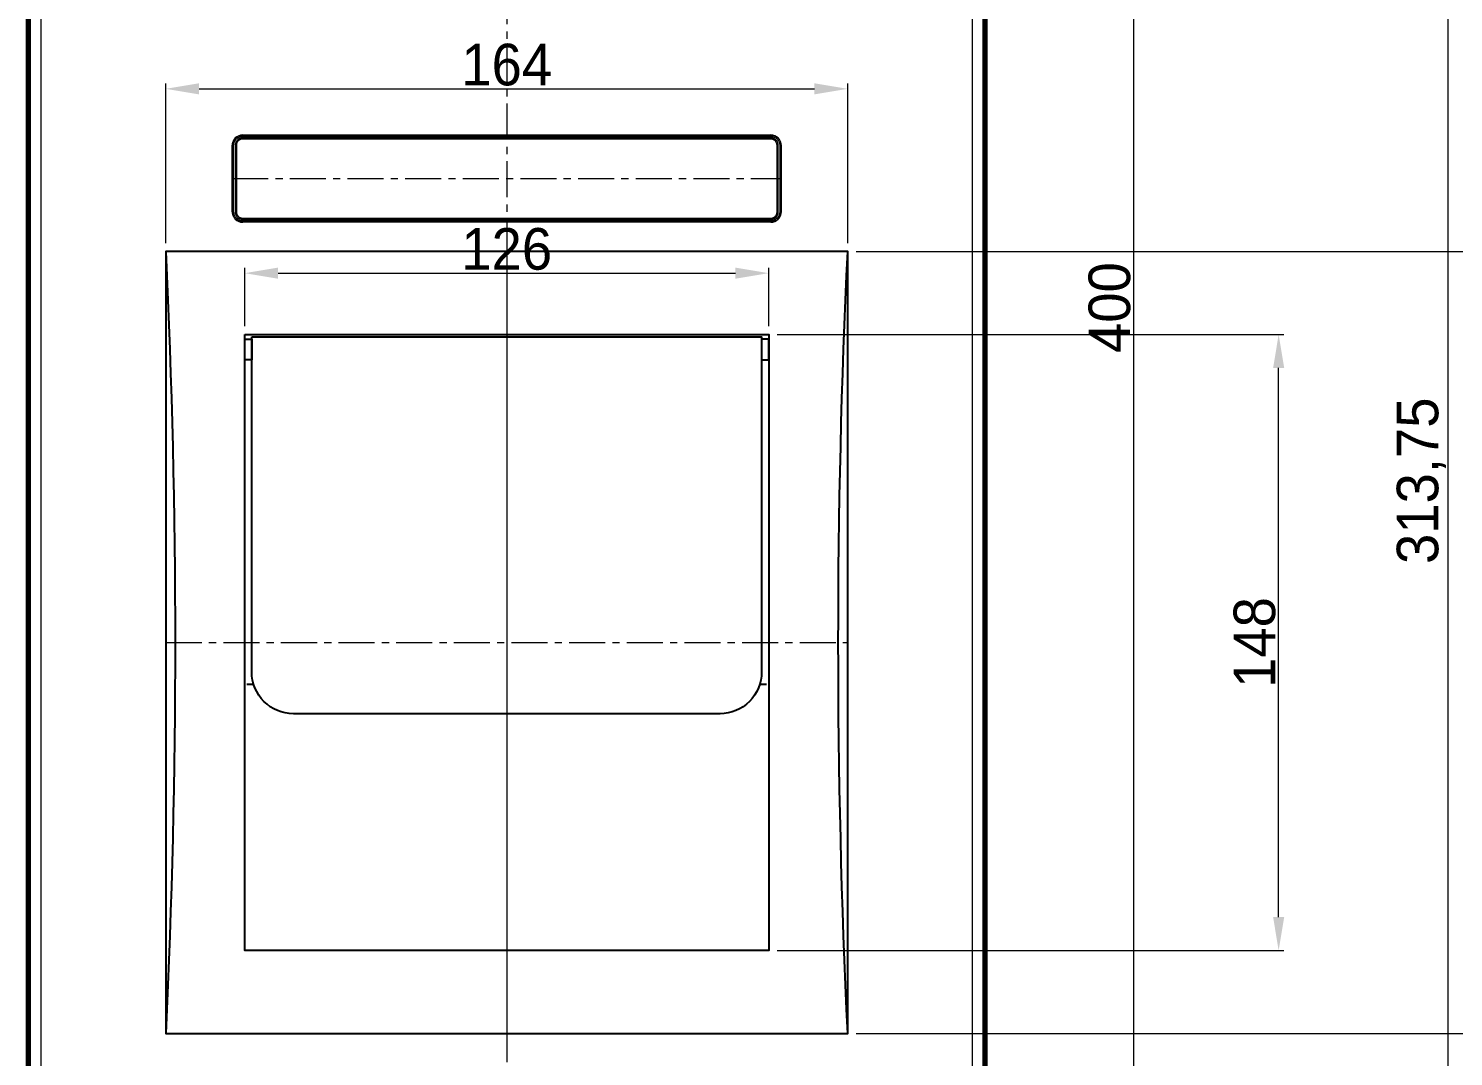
# Model space of a CAD drawing. Extents: x 1063 to 2323, y 0 to 891.
# Drawn here: x 1389.1 to 1731.8, y 210.9 to 458 of the extents above; entities that cross this region are included whole.
import ezdxf

# ---------------------------------------------------------------- set-up
doc = ezdxf.new("R2010")
doc.units = 0
doc.header["$LTSCALE"] = 23.1
doc.linetypes.add('CENTER', pattern=[0.6, 0.375, -0.075, 0.075, -0.075])
doc.layers.get('0').update_dxf_attribs({"linetype": 'CONTINUOUS'})
doc.layers.get('Defpoints').update_dxf_attribs({"linetype": 'CONTINUOUS'})
doc.layers.add('AM_5', color=3, linetype='CONTINUOUS', lineweight=25)
doc.styles.add('굴림', font='')
doc.styles.get('굴림').set_extended_font_data('Gulim')
doc.dimstyles.new('10', dxfattribs={"dimtxt": 10, "dimasz": 8, "dimexe": 1.25, "dimexo": 2, "dimtad": 1, "dimtoh": 1, "dimtxsty": '굴림', "dimcen": 2.5, "dimclrd": 140, "dimclre": 140, "dimclrt": 130, "dimadec": 0, "dimazin": 0, "dimtfac": 1, "dimtmove": 0, "dimatfit": 3, "dimfxl": 1, "dimlwd": 9, "dimlwe": 9, "dimarcsym": 0})

# ---------------------------------------------------------------- blocks, each defined once
blk = doc.blocks.new('*D13')
at = {"layer": 'AM_5', "color": 140, "lineweight": 9, "transparency": 16777216}
for p, q in [((1618.07, 592.44), (1656.07, 592.44)), ((1654.82, 584.44), (1654.82, 200.44)), ((1618.07, 192.44), (1656.07, 192.44))]:
    blk.add_line(p, q, dxfattribs=at)
at = {"layer": 'AM_5', "color": 140, "transparency": 16777216}
for points in [[(1653.49, 584.44), (1656.15, 584.44), (1654.82, 592.44)], [(1653.49, 200.44), (1656.15, 200.44), (1654.82, 192.44)]]:
    blk.add_solid(points, dxfattribs=at)
at = {"layer": 'Defpoints', "color": 0, "transparency": 16777216}
for p in [(1616.07, 592.44), (1616.07, 192.44), (1654.82, 192.44)]:
    blk.add_point(p, dxfattribs=at)
at = {"layer": 'AM_5', "color": 130, "transparency": 16777216, "insert": (1649.06, 390.94), "char_height": 10, "attachment_point": 5, "rotation": 90, "style": '굴림'}
blk.add_mtext('400', dxfattribs=at)
blk = doc.blocks.new('p-cover1')
at = {"color": 1, "linetype": 'CENTER', "lineweight": 0}
for p, q in [((-1961.51, -333.29), (-1961.51, -521.29)), ((-2043.51, -427.29), (-1879.51, -427.29))]:
    blk.add_line(p, q, dxfattribs=at)
for p, q in [((-2024.01, -437.28), (-2022.38, -437.28)), ((-1900.63, -437.28), (-1899.01, -437.28))]:
    blk.add_line(p, q)
blk.add_lwpolyline([(-2043.51, -333.29, -0.023936), (-2043.51, -521.29), (-1879.51, -521.29, -0.023936), (-1879.51, -333.29), (-2043.51, -333.29), (-2043.51, -521.29), (-1879.51, -521.29), (-1879.51, -333.29)], format="xyb")
for points in [[(-2024.51, -353.29), (-1898.51, -353.29), (-1898.51, -501.29), (-2024.51, -501.29)], [(-2024.51, -354.35), (-2022.81, -354.35), (-2022.81, -359.35), (-2024.51, -359.35)], [(-1898.51, -354.35), (-1900.21, -354.35), (-1900.21, -359.35), (-1898.51, -359.35)]]:
    blk.add_lwpolyline(points, close=True)
blk.add_lwpolyline([(-2022.81, -353.79), (-1900.21, -353.79), (-1900.21, -434.39, -0.414214), (-1910.21, -444.39), (-2012.81, -444.39, -0.414214), (-2022.81, -434.39)], format="xyb", close=True)
blk = doc.blocks.new('*D21')
at = {"layer": 'AM_5', "color": 140, "lineweight": 9, "transparency": 16777216}
for p, q in [((1587.57, 506.19), (1731.66, 506.19)), ((1730.41, 498.19), (1730.41, 200.44)), ((1656.82, 192.44), (1731.66, 192.44))]:
    blk.add_line(p, q, dxfattribs=at)
at = {"layer": 'AM_5', "color": 140, "transparency": 16777216}
for points in [[(1729.07, 498.19), (1731.74, 498.19), (1730.41, 506.19)], [(1729.07, 200.44), (1731.74, 200.44), (1730.41, 192.44)]]:
    blk.add_solid(points, dxfattribs=at)
at = {"layer": 'Defpoints', "color": 0, "transparency": 16777216}
for p in [(1585.57, 506.19), (1654.82, 192.44), (1730.41, 192.44)]:
    blk.add_point(p, dxfattribs=at)
at = {"layer": 'AM_5', "color": 130, "transparency": 16777216, "insert": (1724.03, 349.32), "char_height": 10, "attachment_point": 5, "rotation": 90, "style": '굴림'}
blk.add_mtext('313,75', dxfattribs=at)
blk = doc.blocks.new('*D23')
at = {"layer": 'AM_5', "color": 140, "lineweight": 9, "transparency": 16777216}
for p, q in [((1588.07, 404.44), (1769.96, 404.44)), ((1768.71, 396.44), (1768.71, 224.44)), ((1588.07, 216.44), (1769.96, 216.44))]:
    blk.add_line(p, q, dxfattribs=at)
at = {"layer": 'AM_5', "color": 140, "transparency": 16777216}
for points in [[(1767.37, 396.44), (1770.04, 396.44), (1768.71, 404.44)], [(1767.37, 224.44), (1770.04, 224.44), (1768.71, 216.44)]]:
    blk.add_solid(points, dxfattribs=at)
at = {"layer": 'Defpoints', "color": 0, "transparency": 16777216}
for p in [(1586.07, 404.44), (1586.07, 216.44), (1768.71, 216.44)]:
    blk.add_point(p, dxfattribs=at)
at = {"layer": 'AM_5', "color": 130, "transparency": 16777216, "insert": (1762.94, 310.44), "char_height": 10, "attachment_point": 5, "rotation": 90, "style": '굴림'}
blk.add_mtext('188', dxfattribs=at)
blk = doc.blocks.new('*D24')
at = {"layer": 'AM_5', "color": 140, "lineweight": 9, "transparency": 16777216}
for p, q in [((1422.07, 406.44), (1422.07, 444.77)), ((1430.07, 443.52), (1578.07, 443.52)), ((1586.07, 406.44), (1586.07, 444.77))]:
    blk.add_line(p, q, dxfattribs=at)
at = {"layer": 'AM_5', "color": 140, "transparency": 16777216}
for points in [[(1430.07, 444.85), (1430.07, 442.19), (1422.07, 443.52)], [(1578.07, 444.85), (1578.07, 442.19), (1586.07, 443.52)]]:
    blk.add_solid(points, dxfattribs=at)
at = {"layer": 'Defpoints', "color": 0, "transparency": 16777216}
for p in [(1586.07, 443.52), (1422.07, 404.44), (1586.07, 404.44)]:
    blk.add_point(p, dxfattribs=at)
at = {"layer": 'AM_5', "color": 130, "transparency": 16777216, "insert": (1504.07, 449.28), "char_height": 10, "attachment_point": 5, "style": '굴림'}
blk.add_mtext('164', dxfattribs=at)
blk = doc.blocks.new('*D25')
at = {"layer": 'AM_5', "color": 140, "lineweight": 9, "transparency": 16777216}
for p, q in [((1569.07, 384.44), (1690.95, 384.44)), ((1689.7, 244.44), (1689.7, 376.44)), ((1569.07, 236.44), (1690.95, 236.44))]:
    blk.add_line(p, q, dxfattribs=at)
at = {"layer": 'AM_5', "color": 140, "transparency": 16777216}
for points in [[(1688.37, 376.44), (1691.04, 376.44), (1689.7, 384.44)], [(1688.37, 244.44), (1691.04, 244.44), (1689.7, 236.44)]]:
    blk.add_solid(points, dxfattribs=at)
at = {"layer": 'Defpoints', "color": 0, "transparency": 16777216}
for p in [(1567.07, 384.44), (1689.7, 384.44), (1567.07, 236.44)]:
    blk.add_point(p, dxfattribs=at)
at = {"layer": 'AM_5', "color": 130, "transparency": 16777216, "insert": (1683.94, 310.44), "char_height": 10, "attachment_point": 5, "rotation": 90, "style": '굴림'}
blk.add_mtext('148', dxfattribs=at)
blk = doc.blocks.new('*D26')
at = {"layer": 'AM_5', "color": 140, "lineweight": 9, "transparency": 16777216}
for p, q in [((1441.07, 386.44), (1441.07, 400.46)), ((1449.07, 399.21), (1559.07, 399.21)), ((1567.07, 386.44), (1567.07, 400.46))]:
    blk.add_line(p, q, dxfattribs=at)
at = {"layer": 'AM_5', "color": 140, "transparency": 16777216}
for points in [[(1449.07, 400.55), (1449.07, 397.88), (1441.07, 399.21)], [(1559.07, 400.55), (1559.07, 397.88), (1567.07, 399.21)]]:
    blk.add_solid(points, dxfattribs=at)
at = {"layer": 'Defpoints', "color": 0, "transparency": 16777216}
for p in [(1567.07, 399.21), (1441.07, 384.44), (1567.07, 384.44)]:
    blk.add_point(p, dxfattribs=at)
at = {"layer": 'AM_5', "color": 130, "transparency": 16777216, "insert": (1504.07, 404.98), "char_height": 10, "attachment_point": 5, "style": '굴림'}
blk.add_mtext('126', dxfattribs=at)

msp = doc.modelspace()

# ---------------------------------------------------------------- linework, layer by layer
at = {"color": 7, "linetype": 'Continuous', "lineweight": 70}
for p, q in [((1389.068, 195.44), (1389.068, 589.441)), ((1619.068, 589.441), (1619.068, 195.44))]:
    msp.add_line(p, q, dxfattribs=at)
at = {"color": 1, "linetype": 'CENTER', "lineweight": 0}
for p, q in [((1504.068, 592.44), (1504.068, 192.44)), ((1438.069, 421.94), (1570.067, 421.94))]:
    msp.add_line(p, q, dxfattribs=at)
at = {"color": 7, "linetype": 'Continuous', "lineweight": 15}
for p, q in [((1389.243, 195.614), (1389.243, 589.266)), ((1392.021, 588.489), (1392.021, 196.392)), ((1392.068, 588.442), (1392.068, 196.439)), ((1616.068, 196.439), (1616.068, 588.442)), ((1616.115, 196.392), (1616.115, 588.489)), ((1618.894, 589.266), (1618.894, 195.614)), ((1440.565, 432.439), (1440.598, 432.407)), ((1440.565, 432.439), (1567.571, 432.439)), ((1440.598, 432.407), (1567.539, 432.407)), ((1440.598, 432.108), (1567.539, 432.108)), ((1567.571, 432.439), (1567.539, 432.407)), ((1438.069, 429.943), (1438.101, 429.911)), ((1438.069, 413.937), (1438.069, 429.943)), ((1438.101, 413.97), (1438.101, 429.911)), ((1438.401, 413.97), (1438.401, 429.911)), ((1438.763, 429.946), (1438.763, 413.935)), ((1439.063, 429.946), (1439.063, 413.935)), ((1567.574, 431.745), (1440.563, 431.745)), ((1567.574, 431.445), (1440.563, 431.445)), ((1569.074, 413.935), (1569.074, 429.946)), ((1569.373, 413.935), (1569.373, 429.946)), ((1569.736, 429.911), (1569.736, 413.97)), ((1570.035, 429.911), (1570.067, 429.943)), ((1570.035, 429.911), (1570.035, 413.97)), ((1570.067, 429.943), (1570.067, 413.937)), ((1438.069, 413.937), (1438.101, 413.97)), ((1440.563, 412.435), (1567.574, 412.435)), ((1440.563, 412.135), (1567.574, 412.135)), ((1440.565, 411.441), (1440.598, 411.473)), ((1567.571, 411.441), (1440.565, 411.441)), ((1567.539, 411.773), (1440.598, 411.773)), ((1567.539, 411.473), (1440.598, 411.473)), ((1567.571, 411.441), (1567.539, 411.473)), ((1570.067, 413.937), (1570.035, 413.97))]:
    msp.add_line(p, q, dxfattribs=at)
for centre, start, end in [((1440.564, 429.944), 89.97317, 180.02683), ((1567.572, 429.944), 359.97317, 90.02683), ((1440.564, 413.936), 179.97317, 270.02683), ((1567.572, 413.936), 269.97317, 0.02683)]:
    msp.add_arc(centre, 2.495, start, end, dxfattribs=at)
for points, knots in [([(1438.101, 429.911), (1438.102, 429.964), (1438.104, 430.07), (1438.12, 430.227), (1438.144, 430.382), (1438.178, 430.533), (1438.221, 430.681), (1438.273, 430.825), (1438.333, 430.964), (1438.4, 431.098), (1438.475, 431.227), (1438.556, 431.35), (1438.644, 431.467), (1438.737, 431.577), (1438.864, 431.711), (1439.033, 431.862), (1439.253, 432.02), (1439.492, 432.155), (1439.75, 432.264), (1440.022, 432.345), (1440.306, 432.397), (1440.5, 432.404), (1440.598, 432.407)], [0, 0, 0, 0, 0.0406443, 0.0809459, 0.1209051, 0.1605223, 0.1997981, 0.2387328, 0.277327, 0.315581, 0.3534955, 0.3910709, 0.4283078, 0.4652066, 0.5017679, 0.569485, 0.6383498, 0.7083657, 0.7795358, 0.851863, 0.9253502, 1, 1, 1, 1]), ([(1438.401, 429.911), (1438.402, 429.959), (1438.403, 430.054), (1438.418, 430.198), (1438.442, 430.339), (1438.474, 430.48), (1438.516, 430.617), (1438.566, 430.752), (1438.626, 430.883), (1438.693, 431.01), (1438.769, 431.132), (1438.853, 431.249), (1438.944, 431.36), (1439.112, 431.54), (1439.382, 431.761), (1439.713, 431.932), (1440.01, 432.032), (1440.28, 432.093), (1440.485, 432.103), (1440.598, 432.108)], [0, 0, 0, 0, 0.0416804, 0.0833643, 0.1250532, 0.1667444, 0.2084335, 0.2501165, 0.2917921, 0.3334644, 0.3751428, 0.4168339, 0.4585377, 0.5002497, 0.6301113, 0.7599163, 0.8221103, 0.902156, 1, 1, 1, 1]), ([(1440.598, 432.407), (1440.598, 432.403), (1440.598, 432.369), (1440.598, 432.259), (1440.598, 432.184), (1440.598, 432.108)], [0, 0, 0, 0, 0.5, 0.5, 1, 1, 1, 1]), ([(1567.539, 432.407), (1567.592, 432.406), (1567.698, 432.404), (1567.855, 432.389), (1568.01, 432.364), (1568.161, 432.33), (1568.309, 432.287), (1568.453, 432.235), (1568.592, 432.176), (1568.726, 432.108), (1568.855, 432.034), (1568.978, 431.952), (1569.095, 431.865), (1569.205, 431.771), (1569.339, 431.644), (1569.49, 431.475), (1569.648, 431.255), (1569.783, 431.016), (1569.892, 430.759), (1569.973, 430.486), (1570.025, 430.202), (1570.032, 430.008), (1570.035, 429.911)], [0, 0, 0, 0, 0.0406452, 0.0809475, 0.1209072, 0.1605249, 0.1998009, 0.2387358, 0.27733, 0.3155839, 0.3534981, 0.3910731, 0.4283093, 0.4652074, 0.5017679, 0.5694835, 0.6383474, 0.7083628, 0.7795328, 0.8518606, 0.9253487, 1, 1, 1, 1]), ([(1567.539, 432.108), (1567.826, 432.107), (1568.114, 432.051), (1568.645, 431.831), (1568.888, 431.667), (1569.295, 431.261), (1569.458, 431.017), (1569.677, 430.485), (1569.736, 430.198), (1569.736, 429.911)], [0, 0, 0, 0, 0.25, 0.25, 0.5, 0.5, 0.75, 0.75, 1, 1, 1, 1]), ([(1440.563, 431.745), (1440.244, 431.745), (1439.621, 431.576), (1438.932, 430.888), (1438.763, 430.264), (1438.763, 429.946)], [0, 0, 0, 0, 0.3377085, 0.6623249, 1, 1, 1, 1]), ([(1439.063, 429.946), (1439.064, 429.946), (1439.033, 429.946), (1438.921, 429.946), (1438.842, 429.946), (1438.763, 429.946)], [0, 0, 0, 0, 0.5, 0.5, 1, 1, 1, 1]), ([(1440.563, 431.445), (1440.521, 431.444), (1440.439, 431.443), (1440.317, 431.427), (1440.198, 431.402), (1440.082, 431.368), (1439.972, 431.326), (1439.866, 431.276), (1439.765, 431.218), (1439.671, 431.154), (1439.583, 431.083), (1439.474, 430.982), (1439.35, 430.839), (1439.228, 430.643), (1439.136, 430.426), (1439.075, 430.191), (1439.067, 430.028), (1439.063, 429.946)], [0, 0, 0, 0, 0.0528298, 0.1050346, 0.1566145, 0.2075697, 0.2579004, 0.3076068, 0.3566891, 0.4051475, 0.4529822, 0.5001936, 0.5951647, 0.6926294, 0.7925894, 0.8950458, 1, 1, 1, 1]), ([(1440.563, 431.745), (1440.563, 431.666), (1440.563, 431.587), (1440.563, 431.476), (1440.563, 431.444), (1440.563, 431.445)], [0, 0, 0, 0, 0.5, 0.5, 1, 1, 1, 1]), ([(1569.373, 429.946), (1569.374, 430.181), (1569.326, 430.417), (1569.146, 430.852), (1569.013, 431.052), (1568.68, 431.385), (1568.48, 431.519), (1568.045, 431.699), (1567.809, 431.745), (1567.574, 431.745)], [0, 0, 0, 0, 0.25, 0.25, 0.5, 0.5, 0.75, 0.75, 1, 1, 1, 1]), ([(1567.574, 431.445), (1567.574, 431.444), (1567.574, 431.476), (1567.574, 431.587), (1567.574, 431.666), (1567.574, 431.745)], [0, 0, 0, 0, 0.5, 0.5, 1, 1, 1, 1]), ([(1569.074, 429.946), (1569.073, 429.987), (1569.071, 430.07), (1569.055, 430.193), (1569.029, 430.314), (1568.994, 430.433), (1568.949, 430.549), (1568.894, 430.66), (1568.831, 430.767), (1568.759, 430.868), (1568.678, 430.963), (1568.591, 431.05), (1568.496, 431.131), (1568.395, 431.203), (1568.288, 431.266), (1568.177, 431.321), (1568.061, 431.366), (1567.942, 431.401), (1567.821, 431.427), (1567.698, 431.443), (1567.615, 431.444), (1567.574, 431.445)], [0, 0, 0, 0, 0.0526388, 0.1052754, 0.1579101, 0.210543, 0.2631744, 0.3158045, 0.3684337, 0.4210622, 0.4736902, 0.526318, 0.5789458, 0.6315739, 0.6842026, 0.736832, 0.7894625, 0.8420943, 0.8947277, 0.9473628, 1, 1, 1, 1]), ([(1438.101, 413.97), (1438.105, 413.97), (1438.139, 413.97), (1438.249, 413.97), (1438.325, 413.97), (1438.401, 413.97)], [0, 0, 0, 0, 0.5, 0.5, 1, 1, 1, 1]), ([(1440.598, 411.473), (1440.545, 411.474), (1440.439, 411.476), (1440.281, 411.492), (1440.127, 411.516), (1439.975, 411.55), (1439.827, 411.593), (1439.683, 411.645), (1439.544, 411.705), (1439.41, 411.772), (1439.281, 411.847), (1439.158, 411.928), (1439.042, 412.015), (1438.931, 412.109), (1438.797, 412.236), (1438.646, 412.405), (1438.488, 412.625), (1438.353, 412.864), (1438.244, 413.122), (1438.163, 413.394), (1438.111, 413.678), (1438.104, 413.872), (1438.101, 413.97)], [0, 0, 0, 0, 0.0406452, 0.0809475, 0.1209072, 0.1605249, 0.199801, 0.2387358, 0.27733, 0.3155839, 0.3534981, 0.3910731, 0.4283094, 0.4652074, 0.5017679, 0.5694838, 0.6383479, 0.7083634, 0.7795335, 0.8518611, 0.925349, 1, 1, 1, 1]), ([(1440.598, 411.773), (1440.31, 411.773), (1440.023, 411.831), (1439.491, 412.05), (1439.247, 412.213), (1438.841, 412.62), (1438.677, 412.863), (1438.458, 413.394), (1438.401, 413.682), (1438.401, 413.97)], [0, 0, 0, 0, 0.25, 0.25, 0.5, 0.5, 0.75, 0.75, 1, 1, 1, 1]), ([(1438.763, 413.935), (1438.763, 413.699), (1438.81, 413.463), (1438.99, 413.028), (1439.124, 412.829), (1439.457, 412.495), (1439.656, 412.362), (1440.092, 412.183), (1440.327, 412.135), (1440.563, 412.135)], [0, 0, 0, 0, 0.25, 0.25, 0.5, 0.5, 0.75, 0.75, 1, 1, 1, 1]), ([(1439.063, 413.935), (1439.064, 413.893), (1439.066, 413.811), (1439.082, 413.689), (1439.106, 413.57), (1439.14, 413.454), (1439.182, 413.343), (1439.233, 413.238), (1439.29, 413.137), (1439.355, 413.043), (1439.425, 412.955), (1439.527, 412.846), (1439.67, 412.722), (1439.865, 412.6), (1440.082, 412.508), (1440.317, 412.446), (1440.48, 412.439), (1440.563, 412.435)], [0, 0, 0, 0, 0.0528314, 0.1050374, 0.1566182, 0.207574, 0.2579048, 0.307611, 0.3566928, 0.4051503, 0.4529838, 0.5001936, 0.5951647, 0.6926294, 0.7925894, 0.8950458, 1, 1, 1, 1]), ([(1440.563, 412.435), (1440.563, 412.436), (1440.563, 412.404), (1440.563, 412.293), (1440.563, 412.214), (1440.563, 412.135)], [0, 0, 0, 0, 0.5, 0.5, 1, 1, 1, 1]), ([(1570.035, 413.97), (1570.034, 413.919), (1570.033, 413.82), (1570.019, 413.671), (1569.997, 413.526), (1569.967, 413.384), (1569.93, 413.247), (1569.885, 413.113), (1569.792, 412.878), (1569.616, 412.557), (1569.311, 412.19), (1568.942, 411.887), (1568.591, 411.696), (1568.288, 411.584), (1568.048, 411.522), (1567.797, 411.481), (1567.625, 411.476), (1567.539, 411.473)], [0, 0, 0, 0, 0.0384837, 0.0764501, 0.1138995, 0.1508324, 0.1872489, 0.2231496, 0.2585347, 0.3806265, 0.5017105, 0.6220977, 0.7437109, 0.8055481, 0.8688741, 0.9336909, 1, 1, 1, 1]), ([(1567.714, 411.78), (1567.678, 411.777), (1567.619, 411.773), (1567.561, 411.773), (1567.539, 411.773)], [0, 0, 0, 0, 0.6249544, 1, 1, 1, 1]), ([(1567.539, 411.473), (1567.539, 411.477), (1567.539, 411.511), (1567.539, 411.621), (1567.539, 411.697), (1567.539, 411.773)], [0, 0, 0, 0, 0.5, 0.5, 1, 1, 1, 1]), ([(1567.574, 412.135), (1567.615, 412.136), (1567.747, 412.139), (1568.026, 412.181), (1568.434, 412.326), (1568.868, 412.64), (1569.183, 413.075), (1569.328, 413.482), (1569.37, 413.761), (1569.373, 413.893), (1569.373, 413.935)], [0, 0, 0, 0, 0.0440454, 0.1407169, 0.2984023, 0.5, 0.7015977, 0.8592831, 0.9559546, 1, 1, 1, 1]), ([(1567.574, 412.435), (1567.615, 412.436), (1567.698, 412.438), (1567.82, 412.454), (1567.939, 412.478), (1568.054, 412.512), (1568.165, 412.554), (1568.271, 412.605), (1568.371, 412.662), (1568.465, 412.727), (1568.553, 412.797), (1568.663, 412.899), (1568.786, 413.042), (1568.908, 413.237), (1569.001, 413.454), (1569.062, 413.689), (1569.07, 413.852), (1569.074, 413.935)], [0, 0, 0, 0, 0.0528314, 0.1050374, 0.1566182, 0.207574, 0.2579048, 0.307611, 0.3566928, 0.4051503, 0.4529838, 0.5001936, 0.5951647, 0.6926294, 0.7925894, 0.8950458, 1, 1, 1, 1]), ([(1567.574, 412.435), (1567.574, 412.436), (1567.574, 412.403), (1567.574, 412.295), (1567.574, 412.212), (1567.574, 412.135)], [0, 0, 0, 0, 0.5, 0.5, 1, 1, 1, 1]), ([(1568.075, 411.839), (1568.044, 411.832), (1567.955, 411.811), (1567.834, 411.791), (1567.745, 411.783), (1567.714, 411.78)], [0, 0, 0, 0, 0.26526528, 0.74651981, 1, 1, 1, 1]), ([(1568.438, 411.965), (1568.401, 411.949), (1568.341, 411.923), (1568.258, 411.893), (1568.175, 411.866), (1568.114, 411.849), (1568.075, 411.839)], [0, 0, 0, 0, 0.315576, 0.5049575, 0.690598, 1, 1, 1, 1]), ([(1569.074, 413.935), (1569.072, 413.935), (1569.104, 413.935), (1569.215, 413.935), (1569.294, 413.935), (1569.373, 413.935)], [0, 0, 0, 0, 0.5, 0.5, 1, 1, 1, 1]), ([(1569.615, 413.251), (1569.598, 413.205), (1569.564, 413.112), (1569.501, 412.979), (1569.431, 412.849), (1569.377, 412.766), (1569.35, 412.725)], [0, 0, 0, 0, 0.2500447, 0.5000542, 0.7500386, 1, 1, 1, 1]), ([(1569.669, 413.433), (1569.659, 413.395), (1569.643, 413.333), (1569.623, 413.273), (1569.615, 413.251)], [0, 0, 0, 0, 0.625001, 1, 1, 1, 1]), ([(1569.707, 413.615), (1569.7, 413.577), (1569.689, 413.516), (1569.675, 413.456), (1569.669, 413.433)], [0, 0, 0, 0, 0.625008, 1, 1, 1, 1]), ([(1569.736, 413.97), (1569.734, 413.91), (1569.732, 413.791), (1569.715, 413.674), (1569.707, 413.615)], [0, 0, 0, 0, 0.5000607, 1, 1, 1, 1]), ([(1570.035, 413.97), (1570.031, 413.97), (1569.996, 413.97), (1569.888, 413.97), (1569.81, 413.97), (1569.736, 413.97)], [0, 0, 0, 0, 0.5, 0.5, 1, 1, 1, 1])]:
    msp.add_open_spline(points, degree=3, knots=knots, dxfattribs=at)
for points in [[(1567.539, 432.407), (1567.539, 432.399), (1567.539, 432.259), (1567.539, 432.108)], [(1438.101, 429.911), (1438.109, 429.911), (1438.249, 429.911), (1438.401, 429.911)], [(1569.074, 429.946), (1569.071, 429.946), (1569.215, 429.946), (1569.373, 429.946)], [(1569.736, 429.911), (1569.887, 429.911), (1570.027, 429.911), (1570.035, 429.911)], [(1439.063, 413.935), (1439.066, 413.935), (1438.922, 413.935), (1438.763, 413.935)], [(1440.598, 411.473), (1440.598, 411.481), (1440.598, 411.621), (1440.598, 411.773)], [(1568.614, 412.053), (1568.556, 412.021), (1568.498, 411.992), (1568.438, 411.965)], [(1569.35, 412.725), (1569.16, 412.449), (1568.906, 412.217), (1568.614, 412.053)]]:
    msp.add_open_spline(points, degree=3, dxfattribs=at)

# ---------------------------------------------------------------- block references
msp.add_blockref('p-cover1', (3465.575, 737.728))

# ---------------------------------------------------------------- dimensions: what is measured, and where the dimension line sits
at = {"layer": 'AM_5'}
dim = msp.add_linear_dim(base=(1654.821, 192.44), p1=(1616.069, 592.44), p2=(1616.069, 192.44), angle=90, dimstyle='10', dxfattribs=at)
dim.commit()
dim.dimension.update_dxf_attribs({"geometry": '*D13', "text_midpoint": (1654.821, 390.94), "dimtype": 160})
for base, p1, p2, picture, middle in [((1730.405, 192.44), (1585.568, 506.19), (1654.821, 192.44), '*D21', (1724.028, 349.315)), ((1768.708, 216.44), (1586.068, 404.44), (1586.068, 216.44), '*D23', (1762.943, 310.44)), ((1689.705, 384.44), (1567.068, 236.44), (1567.068, 384.44), '*D25', (1683.94, 310.44))]:
    dim = msp.add_linear_dim(base=base, p1=p1, p2=p2, angle=90, dimstyle='10', dxfattribs=at)
    dim.commit()
    dim.dimension.update_dxf_attribs({"geometry": picture, "text_midpoint": middle})
for base, p1, p2, picture, middle in [((1586.068, 443.52), (1422.068, 404.44), (1586.068, 404.44), '*D24', (1504.068, 449.284)), ((1567.068, 399.214), (1441.068, 384.44), (1567.068, 384.44), '*D26', (1504.068, 404.979))]:
    dim = msp.add_linear_dim(base=base, p1=p1, p2=p2, dimstyle='10', dxfattribs=at)
    dim.commit()
    dim.dimension.update_dxf_attribs({"geometry": picture, "text_midpoint": middle})

doc.saveas('drawing.dxf')
